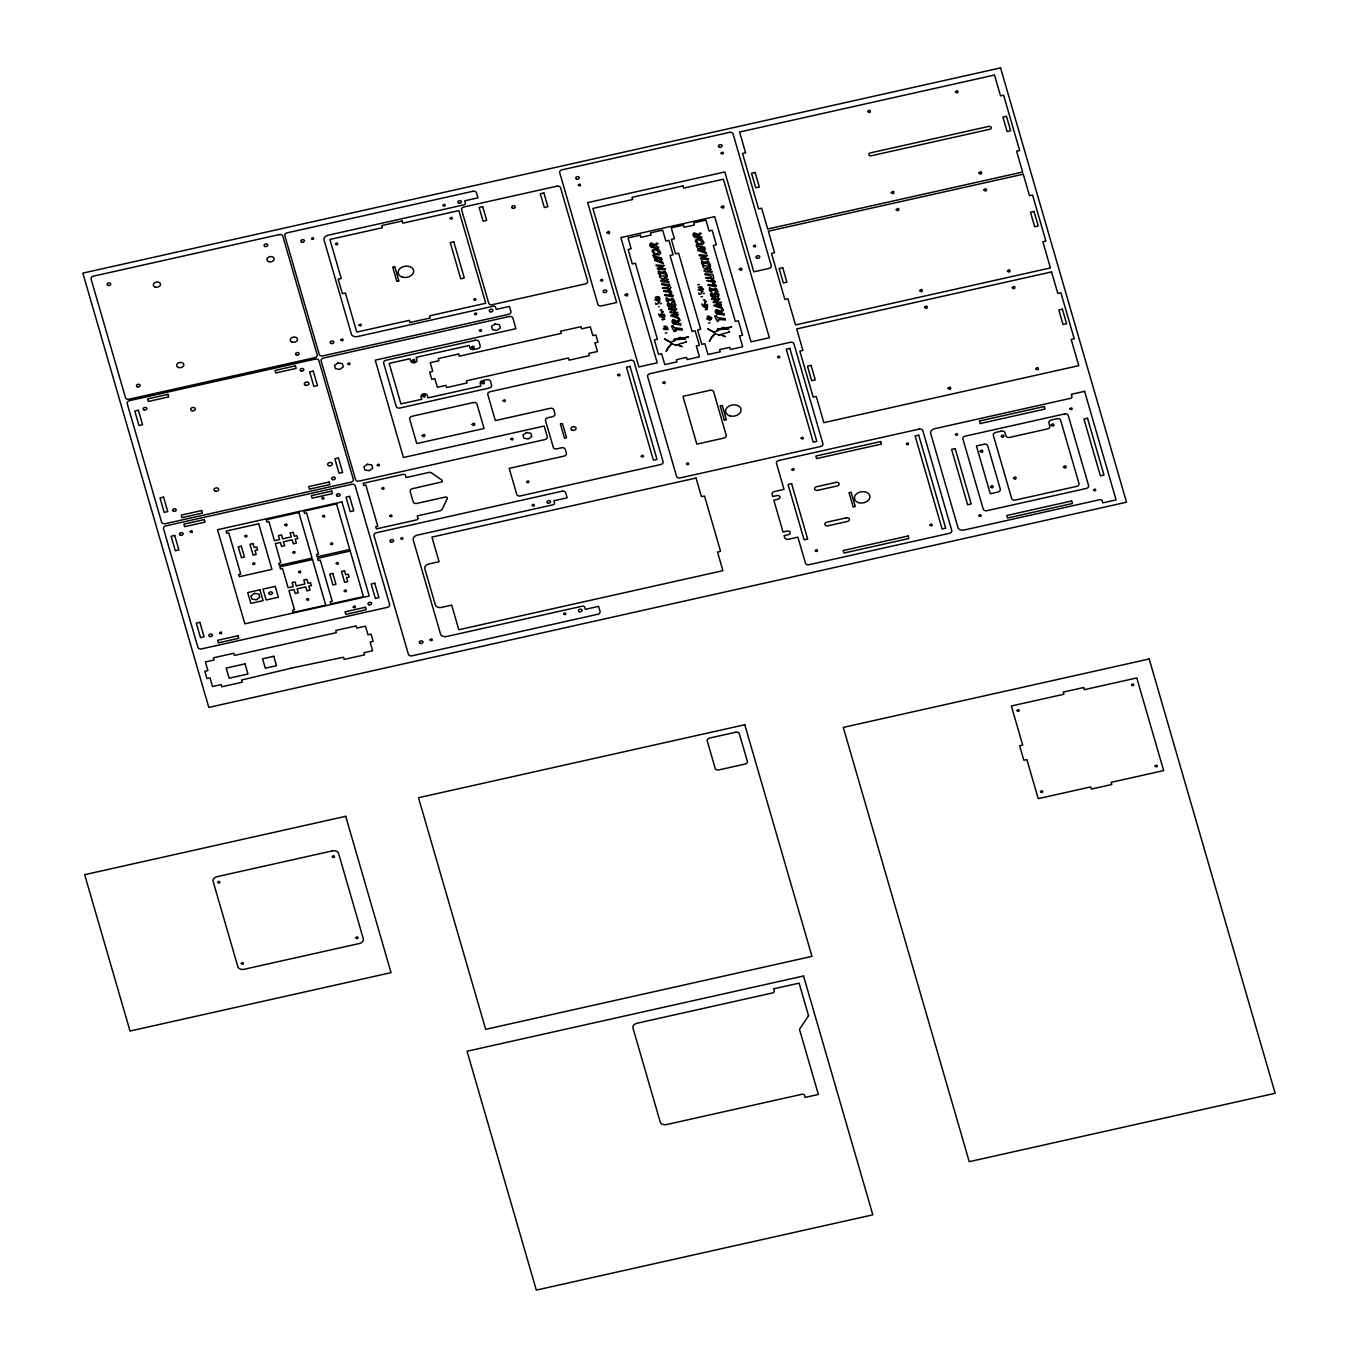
<?xml version="1.0" encoding="UTF-8"?>
<svg xmlns="http://www.w3.org/2000/svg" width="1358" height="1358" viewBox="0 0 1358 1358"><rect width="100%" height="100%" fill="white"/><g stroke="black" fill="none" stroke-linecap="round" stroke-linejoin="round"><path stroke-width="1.5" d="M710.59 266.355L710.217 267.39M670.801 287.557L670.529 288.117A2.02 1.443 -8.8 0 1 669.341 288.779L671.769 292.564L663.57 291.342M703.291 263.214L703.308 263.35A20.659 14.802 -8.8 0 0 703.817 264.555L701.763 263.978L701.543 260.821M680.935 339.211L681.003 338.159A7.775 5.568 -8.8 0 0 681.75 338.159L683.532 338.074A7.367 5.279 -8.8 0 1 685.06 338.125L685.484 337.786A21.864 15.668 -8.8 0 0 686.452 337.599L688.506 336.903L684.398 337.667A1.85 1.324 -8.8 0 0 683.685 337.684A42.183 30.232 -8.8 0 0 681.41 337.752A6.06 4.346 -8.8 0 0 680.154 337.989M724.154 329.162L724.238 328.093A7.775 5.568 -8.8 0 0 724.985 328.11L726.768 328.025A7.367 5.279 -8.8 0 1 728.295 328.076L728.703 327.736A21.864 15.668 -8.8 0 0 729.67 327.55L731.741 326.854L727.684 327.618A1.85 1.324 -8.8 0 0 726.92 327.634A42.183 30.232 -8.8 0 0 724.629 327.702A6.06 4.346 -8.8 0 0 723.39 327.94M720.555 334.374L718.45 334.815A2.02 1.443 -8.8 0 1 718.891 335.562L718.654 335.358A2.037 1.46 -8.8 0 0 718.314 335.036M654.743 260.176L656.338 258.75A6.094 4.363 -8.8 0 1 656.05 258.258L655.897 257.901M697.978 250.127L701.577 248.904A40.197 28.807 -8.8 0 1 703.274 248.752L705.379 249.448M713.985 305.363L717.601 304.158A40.197 28.807 -8.8 0 1 719.299 303.988L721.37 304.735M667.949 279.748L667.185 280.325A10.423 7.469 -8.8 0 1 666.235 280.393L665.726 280.444A16.686 11.967 -8.8 0 0 664.656 280.58M675.911 330.996L674.485 331.505M653.045 255.134L653.622 254.812A3.904 2.801 -8.8 0 1 654.149 254.693L655.218 256.255A6.909 4.957 -8.8 0 0 655.659 256.475L655.761 256.492M696.264 245.085L696.841 244.763A3.904 2.801 -8.8 0 1 697.384 244.644L698.453 246.205A6.909 4.957 -8.8 0 0 698.895 246.426L704.513 247.02L704.785 248.005M671.565 326.192L672.295 325.784A5.381 3.853 -8.8 0 1 672.821 325.665L674.281 327.601A8.08 5.788 -8.8 0 0 674.858 327.855L681.869 328.602L682.225 329.841M714.8 316.142L715.513 315.718A5.381 3.853 -8.8 0 1 716.056 315.599L717.516 317.551A8.08 5.788 -8.8 0 0 718.093 317.806L725.087 318.553L725.444 319.792M669.545 292.955L669.443 293.379A2.343 1.681 -8.8 0 0 669.715 294.024L670.682 294.33A7.673 5.5 -8.8 0 0 670.92 294.822L670.954 294.89M677.303 344.542L675.215 344.864A2.02 1.443 -8.8 0 1 675.656 345.611L675.435 345.543A2.037 1.46 -8.8 0 0 675.096 345.102M694.328 234.272L694.447 234.068A3.378 2.41 -8.8 0 1 695.449 234.425L696.467 234.934A5.33 3.819 -8.8 0 1 697.622 236.309M716.566 310.914L716.684 310.71A3.378 2.41 -8.8 0 1 717.669 311.05L718.688 311.576A5.33 3.819 -8.8 0 1 719.842 312.934M711.864 294.194C714.155 292.734 709.844 292.004 710.54 294.567M674.943 339.076L674.145 340.637M718.178 329.026L717.38 330.588M679.968 337.531L676.657 338.991A5.958 4.278 -8.8 0 0 675.639 339.585M723.203 327.482L719.876 328.925A5.958 4.278 -8.8 0 0 718.874 329.519M709.827 340.519L709.385 341.469L710.828 338.872A29.027 20.811 -8.8 0 1 712.05 337.09A25.089 17.994 -8.8 0 1 713.273 335.579A10.185 7.299 -8.8 0 1 715.191 333.915M661.618 283.907L662.28 284.756A40.061 28.722 -8.8 0 0 663.4 284.976L667.712 285.91A8.284 5.941 -8.8 0 1 668.221 286.504L668.357 287.641L665.675 287.658A46.766 33.526 -8.8 0 1 664.13 287.489L662.348 287.913L669.087 288.813M678.049 344.677L680.29 343.591A46.223 33.135 -8.8 0 0 683.04 343.014A4.295 3.089 -8.8 0 0 684.958 342.25L685.926 342.063M721.285 334.611L723.525 333.542A46.223 33.135 -8.8 0 0 726.258 332.965A4.295 3.089 -8.8 0 0 728.194 332.201L729.144 332.014M702.799 265.744C702.646 269.987 712.611 269.003 704.123 270.242A3.836 2.75 -8.8 0 0 704.208 271.125L705.549 271.736A62.875 45.069 -8.8 0 0 706.992 272.007L712.305 271.973L707.654 270.565M673.704 340.586L674.179 339.687M716.939 330.537L717.414 329.638M712.763 282.905L712.661 283.33A2.343 1.681 -8.8 0 0 712.933 283.975L713.918 284.28A7.673 5.5 -8.8 0 0 714.155 284.773L714.189 284.841M659.581 275.793C658.087 278.713 668.442 279.392 662.28 280.104M662.127 259.531L660.039 258.801A40.197 28.807 -8.8 0 0 658.358 258.971L655.286 259.395M678.151 314.784L676.063 314.054A40.197 28.807 -8.8 0 0 674.383 314.207L670.767 315.412M661.77 283.703L664.809 284.111A43.643 31.285 -8.8 0 0 666.914 284.263L669.324 284.229M705.006 273.654L708.044 274.044A43.643 31.285 -8.8 0 0 710.149 274.197L712.56 274.18A3.395 2.427 -8.8 0 1 712.865 274.774L713.85 277.966A2.02 1.443 -8.8 0 1 712.577 278.729L715.174 281.598M715.394 293.684L715.055 294.211A9.37 6.722 -8.8 0 0 715.479 296.129L715.564 296.316M706.771 280.597L713.918 282.566L715.259 281.887M675.079 307.417L675.741 304.769A4.38 3.14 -8.8 0 0 675.045 303.666L674.841 303.462A5.771 4.142 -8.8 0 0 673.789 302.817L672.38 302.545A5.534 3.972 -8.8 0 0 671.82 302.63L670.377 304.599M718.314 297.368L718.976 294.72A4.38 3.14 -8.8 0 0 718.28 293.617L718.059 293.413A5.771 4.142 -8.8 0 0 717.024 292.768L715.615 292.496A5.534 3.972 -8.8 0 0 715.055 292.581L713.612 294.55M657.204 268.375L658.698 267.56A30.894 22.152 -8.8 0 1 661.736 266.355L656.152 265.744A2.258 1.613 -8.8 0 1 656.101 264.997L663.739 265.489M700.439 258.326L701.916 257.511A30.894 22.152 -8.8 0 1 704.972 256.306L705.006 256.289M669.85 311.984L671.327 311.169A30.894 22.152 -8.8 0 1 674.383 309.964L668.849 309.369M713.086 301.934L714.563 301.12A30.894 22.152 -8.8 0 1 717.618 299.914L712.033 299.286M392.937 267.068L394.686 266.728M398.709 281.038L397.011 281.361M560.548 423.815L562.297 423.492M566.337 437.785L564.673 438.125M720.368 405.804L722.116 405.482M726.157 419.775L724.493 420.114M849.242 492.598L850.991 492.275M855.014 506.585L853.282 506.89M651.229 244.117L651.195 244.134A3.582 2.563 -8.8 0 0 651.959 246.205M661.686 257.986L655.948 256.56M663.858 290.374L669.732 291.189M665.047 294.482L670.92 295.297M707.094 280.325L712.967 281.14M708.282 284.433L714.155 285.248M673.924 306.602L674.281 304.684M717.143 296.553L717.516 294.635M698.114 289.831L698.555 289.594A2.003 1.443 -8.8 0 1 699.234 289.339A13.088 9.387 -8.8 0 1 700.796 288.66L702.426 288.117M659.699 316.77L660.209 316.499A2.003 1.443 -8.8 0 1 660.871 316.244A13.088 9.387 -8.8 0 1 662.449 315.565L664.079 315.039M702.935 306.721L703.427 306.45A2.003 1.443 -8.8 0 1 704.106 306.195A13.088 9.387 -8.8 0 1 705.685 305.516L707.314 304.973M706.449 318.892L706.958 318.621A2.003 1.443 -8.8 0 1 707.637 318.366A13.088 9.387 -8.8 0 1 709.199 317.687L710.828 317.144M654.777 299.931L655.32 299.643A2.003 1.443 -8.8 0 1 655.999 299.388A13.088 9.387 -8.8 0 1 657.561 298.709L659.19 298.183M663.196 328.959L663.722 328.67A2.003 1.443 -8.8 0 1 664.401 328.415A13.088 9.387 -8.8 0 1 665.98 327.736L667.61 327.193M658.019 302.223A3.531 2.529 -8.8 0 0 658.664 301.968L659.801 301.561M701.831 292.038L701.305 292.276A3.531 2.529 -8.8 0 0 701.899 291.919L703.037 291.512M661.923 312.968L661.244 313.274A3.531 2.529 -8.8 0 0 661.838 312.917L662.11 312.781M658.936 299.592L660.327 298.947M705.379 302.817L705.175 302.8A3.531 2.529 -8.8 0 1 704.412 303.123L705.158 302.919M702.171 289.543L703.563 288.898M711.185 318.281L711.965 317.925M705.209 306.331L705.243 306.314A3.972 2.852 -8.8 0 1 704.649 306.585L704.021 306.823M708.74 318.502L708.774 318.485A3.972 2.852 -8.8 0 1 708.18 318.757L707.518 319.011M724.069 314.937L724.086 313.647A17.45 12.511 -8.8 0 0 723.05 313.443L722.762 313.392A28.552 20.472 -8.8 0 1 722.1 313.274L721.726 313.206A5.313 3.819 -8.8 0 0 721.2 312.476L723.237 309.964M677.608 313.325L677.54 312.272A31.234 22.39 -8.8 0 1 676.64 312.238L673.721 312.068M661.669 267.39L660.311 268.239L663.994 268.629A31.234 22.39 -8.8 0 0 664.894 268.663L665.267 268.663M659.36 301.748L658.443 302.172L659.581 301.646M674.298 310.999L673.568 312.051M665.216 315.803L663.722 316.499M662.483 267.034L663.994 265.54M675.13 310.626L676.691 309.183M661.601 313.121L662.959 312.51M657.696 243.523L655.744 245.883A5.313 3.819 -8.8 0 1 656.203 246.579L656.644 246.698A28.552 20.472 -8.8 0 0 657.306 246.817L657.595 246.867A17.45 12.511 -8.8 0 1 658.528 247.037L658.477 248.395L652.96 247.428M700.932 233.474L698.98 235.834A5.313 3.819 -8.8 0 1 699.421 236.53L699.862 236.648A28.552 20.472 -8.8 0 0 700.541 236.767L700.83 236.801A17.45 12.511 -8.8 0 1 701.763 236.988L701.763 238.312M679.917 320.165L677.981 322.525A5.313 3.819 -8.8 0 1 678.423 323.221L678.864 323.323A28.552 20.472 -8.8 0 0 679.526 323.442L679.815 323.493A17.45 12.511 -8.8 0 1 680.765 323.662L680.765 325.003M656.169 299.456L657.442 298.913A10.406 7.452 -8.8 0 1 658.715 298.454M699.404 289.39L700.677 288.864A10.406 7.452 -8.8 0 1 701.95 288.405M704.293 306.246L705.549 305.72A10.406 7.452 -8.8 0 1 706.839 305.261M707.807 318.417L709.08 317.891A10.406 7.452 -8.8 0 1 710.353 317.433M661.057 316.312L662.314 315.769A10.406 7.452 -8.8 0 1 663.604 315.311M664.588 328.466L665.844 327.94A10.406 7.452 -8.8 0 1 667.134 327.482M664.418 280.631L669.087 281.972L663.756 282.057A62.875 45.069 -8.8 0 1 662.314 281.785L660.99 281.174A3.836 2.75 -8.8 0 1 660.837 280.393L662.042 280.071M666.15 297.86L666.354 301.018L668.391 301.595A20.659 14.802 -8.8 0 1 667.898 300.373L667.864 300.118A36.276 26.006 -8.8 0 1 670.75 300.407L674.043 301.697A5.568 3.989 -8.8 0 0 674.858 301.697L673.042 298.522A2.529 1.816 -8.8 0 0 671.989 298.539A15.498 11.102 -8.8 0 1 672.363 299.252L672.414 299.405M669.341 285.367L669.63 284.841A3.395 2.427 -8.8 0 0 669.358 284.212M664.317 329.043L664.962 328.806A3.938 2.818 -8.8 0 0 665.539 328.534M655.965 299.999L656.542 299.779A3.938 2.818 -8.8 0 0 657.136 299.507M699.149 289.967L699.777 289.729A3.938 2.818 -8.8 0 0 700.372 289.458M660.837 316.855L661.431 316.635A3.938 2.818 -8.8 0 0 662.025 316.363M664.877 269.767L665.386 268.714M708.112 259.701L708.655 258.75M700.966 286.725L701.067 286.691A4.227 3.022 -8.8 0 1 700.439 286.894M657.849 296.74L657.798 296.757A4.227 3.022 -8.8 0 1 657.204 296.944M659.122 297.368L659.716 297.181M658.324 270.887L658.528 274.044L660.565 274.622A20.659 14.802 -8.8 0 1 660.073 273.399L660.039 273.145A36.276 26.006 -8.8 0 1 662.925 273.416L666.218 274.723A5.568 3.989 -8.8 0 0 667.033 274.706L665.216 271.532A2.529 1.816 -8.8 0 0 664.164 271.549A15.498 11.102 -8.8 0 1 664.537 272.279L659.784 271.906M709.368 287.811L709.589 290.968L711.626 291.546A20.659 14.802 -8.8 0 1 711.134 290.323L711.1 290.069A36.276 26.006 -8.8 0 1 713.969 290.357L717.262 291.647A5.568 3.989 -8.8 0 0 718.093 291.647L716.277 288.456A2.529 1.816 -8.8 0 0 715.225 288.49A15.498 11.102 -8.8 0 1 715.598 289.203L710.845 288.83M658.511 297.164L656.848 297.623M701.696 287.132L700.524 287.438M665.963 326.005L664.062 326.463M709.131 315.973L707.297 316.397M706.466 304.667L706.992 304.498A4.668 3.344 -8.8 0 1 707.62 304.311M703.274 293.718L703.817 293.549A4.668 3.344 -8.8 0 1 704.462 293.362M660.005 303.785L660.599 303.598A4.668 3.344 -8.8 0 1 661.227 303.411M663.162 314.733L663.756 314.547A4.668 3.344 -8.8 0 1 664.401 314.36M659.207 306.636L658.579 306.789M700.898 296.961L702.426 296.57M665.301 333.185L666.795 332.812M699.964 287.59L699.472 287.709A2.971 2.139 -8.8 0 0 698.81 287.913M710.013 322.763L708.587 323.119M656.525 304.158L658.375 303.7M699.743 294.109L701.611 293.651M659.682 315.107L661.482 314.666M703.037 305.024L704.768 304.599M656.661 297.674L656.372 297.742A2.971 2.139 -8.8 0 0 655.574 297.962M660.684 314.852L661.533 314.649M662.127 319.69L663.977 319.232M705.362 309.641L707.195 309.183M698.606 249.329L699.625 248.769A6.094 4.363 -8.8 0 1 699.285 248.208L704.717 248.022M717.72 321.439L718.789 320.471A9.014 6.467 -8.8 0 1 718.569 320.047L718.297 319.419M699.353 284.467L697.656 284.891M664.894 319.147L662.959 319.419M704.581 301.153L705.006 301.069A4.617 3.31 -8.8 0 0 705.6 300.933M661.21 311.237L661.77 311.118A4.617 3.31 -8.8 0 0 662.365 310.999M704.853 299.626L704.14 299.762A3.972 2.835 -8.8 0 0 703.308 299.948M661.618 309.675L660.854 309.811A3.972 2.835 -8.8 0 0 660.073 309.997M705.413 309.522L707.399 309.251M662.195 319.571L663.179 319.385M700.898 250.076L702.188 249.906M673.687 315.379L674.977 315.209M710.064 267.475L706.703 267.679L709.249 268.697A16.058 11.509 -8.8 0 1 710.472 268.884L711.134 269.393M701.967 260.719L702.969 261.636M658.749 270.785L659.733 271.702M709.793 287.709L710.794 288.626M666.574 297.758L667.559 298.675M707.433 316.991L708.044 316.906A5.177 3.718 -8.8 0 0 708.706 316.753M664.164 327.057L664.809 326.955A5.177 3.718 -8.8 0 0 665.471 326.803M661.329 258.105L656.067 257.664M725.155 319.843L722.473 319.758A78.475 56.255 -8.8 0 1 720.368 319.554L718.535 319.249M682.123 329.875L679.238 329.807A78.475 56.255 -8.8 0 1 677.133 329.604L675.367 329.349M702.052 290.85L701.543 290.901M658.817 300.899L658.426 300.933M706.924 307.706L705.736 307.825M663.739 317.738L663.298 317.806M710.455 319.86L709.232 319.996M694.244 233.084L696.111 233.576A12.341 8.844 -8.8 0 1 698.267 235.087L699.472 233.101L701.017 233.338M651.025 243.133L652.875 243.625A12.341 8.844 -8.8 0 1 655.048 245.136L656.237 243.15L657.781 243.388M716.481 309.709L718.331 310.201A12.341 8.844 -8.8 0 1 720.504 311.729L721.692 309.743L723.22 309.913M673.245 319.758L675.113 320.25A12.341 8.844 -8.8 0 1 677.269 321.778L678.457 319.792L680.019 320.013M702.697 289.78L702.731 289.78A3.938 2.818 -8.8 0 1 702.154 289.814M659.462 299.829L659.496 299.829A3.938 2.818 -8.8 0 1 658.919 299.863M707.569 306.636L707.603 306.636A3.938 2.818 -8.8 0 1 707.026 306.67M664.351 316.686L664.385 316.686A3.938 2.818 -8.8 0 1 663.79 316.737M711.1 318.807L711.134 318.791A3.938 2.818 -8.8 0 1 710.557 318.841M667.881 328.857L667.915 328.84A3.938 2.818 -8.8 0 1 667.321 328.891M718.195 297.402L717.703 297.232A3.497 2.512 -8.8 0 1 717.296 296.978L717.092 296.74M674.96 307.451L674.57 307.332A3.497 2.512 -8.8 0 1 674.06 307.027L673.857 306.789M708.536 319.605L709.436 319.503A6.603 4.736 -8.8 0 1 710.455 319.402M665.301 329.671L666.201 329.553A6.603 4.736 -8.8 0 1 667.219 329.451M700.066 290.595L701.017 290.476A6.603 4.736 -8.8 0 1 702.035 290.374M704.938 307.451L705.905 307.332A6.603 4.736 -8.8 0 1 706.924 307.231A4.006 2.869 -8.8 0 1 707.586 307.146M661.702 317.5L662.67 317.382A6.603 4.736 -8.8 0 1 663.689 317.297A4.006 2.869 -8.8 0 1 664.351 317.195M656.763 300.661L657.798 300.525A6.603 4.736 -8.8 0 1 658.817 300.424A4.006 2.869 -8.8 0 1 659.462 300.339M708.435 258.614L708.129 258.614A31.234 22.39 -8.8 0 1 707.229 258.58L704.31 258.41M721.149 302.206L720.775 302.223A31.234 22.39 -8.8 0 1 719.876 302.189L716.175 301.782L719.842 299.066M715.445 293.684L717.482 294.499M710.438 266.134L702.867 265.778M667.202 276.2L659.716 275.878M706.975 255.44L699.421 254.744A2.258 1.613 -8.8 0 0 699.319 255.559M704.904 274.571L705.515 274.706A40.061 28.722 -8.8 0 0 706.635 274.91L710.947 275.861A8.284 5.941 -8.8 0 1 711.456 276.455L711.592 277.592L708.893 277.592A46.766 33.526 -8.8 0 1 707.348 277.422L705.566 277.864L712.322 278.763M719.502 299.049L711.965 298.539A2.258 1.613 -8.8 0 0 711.965 299.15M676.386 309.098L668.798 308.453A2.258 1.613 -8.8 0 0 668.747 309.2M696.06 237.378L701.56 238.312M718.28 314.004L723.78 314.954M675.045 324.07L680.562 325.003M717.635 330.707L718.84 329.892M672.397 299.524L667.61 298.879M668.815 288.813L668.238 289.271A2.343 1.681 -8.8 0 0 668.509 289.933L669.494 290.239A7.673 5.5 -8.8 0 0 669.732 290.731L669.766 290.782M707.959 259.751L700.779 258.92M664.724 269.801L657.645 269.054M677.37 313.392L670.292 312.663M712.05 278.763L711.473 279.222A2.343 1.681 -8.8 0 0 711.745 279.867L712.729 280.172A7.673 5.5 -8.8 0 0 712.967 280.665L713.001 280.733M674.4 340.756L675.605 339.941M713.629 282.905L716.362 285.706M670.394 292.955L673.127 295.755M704.055 258.376L707.263 255.508M718.891 313.002L717.907 312.849M675.758 323.068L674.841 322.932M721.438 334.73L725.223 336.648M678.202 344.779L682.005 346.697M704.955 256.272L699.438 255.728M703.02 261.856L707.79 262.298A15.498 11.102 -8.8 0 0 707.399 261.5A2.529 1.816 -8.8 0 1 708.452 261.466L710.268 264.657A5.568 3.989 -8.8 0 1 709.436 264.674L706.16 263.367A36.276 26.006 -8.8 0 0 703.308 263.028M695.856 236.241L696.773 236.377A4.736 3.395 -8.8 0 0 697.554 236.462M652.536 246.29L653.538 246.443A4.736 3.395 -8.8 0 0 654.335 246.511M717.296 334.357L715.445 333.915M674.077 344.406L672.227 343.964M720.809 334.9L724.951 336.495M677.591 344.966L681.716 346.545M718.331 306.501L719.384 306.806L718.84 305.414M707.841 285.35L715.564 286.725L716.43 285.859M664.605 295.399L672.329 296.774L673.212 295.976M662.483 262.4L663.349 263.622L654.879 260.532M721.743 307.587L722.694 308.741L714.206 305.856M728.635 329.077L728.278 329.383A9.133 6.535 -8.8 0 0 724.391 329.298M685.417 339.127L685.043 339.449A9.133 6.535 -8.8 0 0 681.156 339.347M718.076 328.636L717.924 329.009A3.174 2.275 -8.8 0 1 717.669 329.502M674.756 338.617L674.705 338.974A3.174 2.275 -8.8 0 1 674.434 339.551M653.232 244.983L652.315 244.474A3.378 2.41 -8.8 0 0 651.314 244.067M717.041 330.962A3.123 2.241 -8.8 0 0 715.089 332.133A9.285 6.654 -8.8 0 1 711.999 331.182A40.282 28.874 -8.8 0 1 709.674 329.909L707.722 328.806L711.779 331.182A14.598 10.457 -8.8 0 0 713.154 331.793L714.97 333.813M671.955 343.964A10.185 7.299 -8.8 0 0 670.037 345.645A25.089 17.994 -8.8 0 0 668.832 347.139A29.027 20.811 -8.8 0 0 667.61 348.921L666.15 351.535L666.591 350.568A24.8 17.773 -8.8 0 1 671.633 343.812L671.735 343.863M712.984 296.231L714.053 296.35L713.663 294.72M669.749 306.28L670.835 306.416L670.428 304.786M675.826 330.843L675.622 330.622A9.014 6.467 -8.8 0 1 675.333 330.096L675.062 329.468M714.8 333.695L714.885 333.762A24.8 17.773 -8.8 0 0 709.945 340.535M712.526 295.84L712.339 295.688A2.292 1.647 -8.8 0 1 711.931 294.211M669.104 305.737L669.104 305.737A2.292 1.647 -8.8 0 1 668.713 304.26C670.784 302.766 666.523 302.172 667.304 304.616A8.929 6.4 -8.8 0 0 667.915 306.059A6.586 4.719 -8.8 0 0 668.136 306.382L669.273 307.264A3.293 2.36 -8.8 0 0 670.309 307.672A3.005 2.156 -8.8 0 0 671.854 307.638L672.312 307.264A1.986 1.426 -8.8 0 0 672.414 306.501M713.425 302.528L720.589 303.343L721.302 302.342M670.682 287.302L669.239 285.553M671.514 343.693L669.918 341.843A14.598 10.457 -8.8 0 1 668.56 341.231L664.486 338.855L666.439 339.958A40.282 28.874 -8.8 0 0 668.764 341.231A9.285 6.654 -8.8 0 0 671.854 342.182A3.123 2.241 -8.8 0 1 673.806 341.011M672.329 306.365L672.261 306.263A9.37 6.722 -8.8 0 1 671.82 304.413L674.247 304.548M698.097 250.483L706.584 253.573L705.719 252.35A5.5 3.938 -8.8 0 1 704.327 249.634M670.903 315.786L679.373 318.875L678.508 317.636A5.5 3.938 -8.8 0 1 677.116 314.937A1.901 1.375 -8.8 0 0 677.897 314.886M717.397 321.507L714.868 316.431M674.162 331.556L671.633 326.48M698.351 249.38L697.418 247.682A51.349 36.819 -8.8 0 1 696.705 246.256L696.331 245.323M655.116 259.429L654.183 257.731A51.349 36.819 -8.8 0 1 653.47 256.322L653.147 255.559M667.898 279.442L667.44 278.984A16.058 11.509 -8.8 0 0 666.014 278.746C661.04 276.896 666.829 278.848 667.338 276.319M723.593 327.244L723.61 327.278A2.512 1.799 -8.8 0 1 722.694 328.11L719.536 329.57L722.965 329.332A5.143 3.684 -8.8 0 1 723.237 328.076M680.358 337.293L680.375 337.327A2.512 1.799 -8.8 0 1 679.458 338.159L676.301 339.619L679.73 339.381A5.143 3.684 -8.8 0 1 680.002 338.125M702.833 250.178L703.359 251.553L702.409 251.281A10.27 7.367 -8.8 0 1 701.814 251.094M659.598 260.227L660.124 261.619L659.071 261.313A10.27 7.367 -8.8 0 1 658.579 261.143M675.622 315.463L676.148 316.855L675.198 316.584A10.27 7.367 -8.8 0 1 674.603 316.397A2.682 1.918 -8.8 0 1 673.398 315.684M698.725 292.904L698.929 293.6A6.043 4.329 -8.8 0 0 699.2 294.33M701.882 303.836L702.086 304.548A6.043 4.329 -8.8 0 0 702.375 305.278M655.49 302.953L655.693 303.649A6.043 4.329 -8.8 0 0 655.982 304.379M658.664 313.902L658.868 314.598A6.043 4.329 -8.8 0 0 659.139 315.328M851.16 492.479L855.15 506.228M849.123 492.937L853.113 506.687M722.303 405.669L726.292 419.435M720.249 406.127L724.238 419.894M562.484 423.679L566.473 437.446M560.43 424.137L564.419 437.904M394.855 266.932L398.845 280.682M392.818 267.39L396.808 281.14M711.168 269.563L710.421 270.276A10.423 7.469 -8.8 0 1 709.453 270.344L708.961 270.395A16.686 11.967 -8.8 0 0 707.891 270.531M676.624 323A5.33 3.819 -8.8 0 0 675.418 321.642L674.603 321.15A3.378 2.41 -8.8 0 0 673.534 320.692M674.196 322.848A3.582 2.563 -8.8 0 1 673.449 320.963M676.556 323.153A4.736 3.395 -8.8 0 1 675.775 323.051M674.57 324.121A4.261 3.055 -8.8 0 1 673.857 324.256L672.346 322.712A3.242 2.326 -8.8 0 1 672.193 322.304A4.957 3.548 -8.8 0 1 672.108 321.014A3.174 2.275 -8.8 0 1 672.244 320.641L672.448 320.318A1.782 1.273 -8.8 0 1 673.076 319.826M661.872 259.633A1.901 1.375 -8.8 0 1 661.074 259.633A5.5 3.938 -8.8 0 0 662.551 262.349M658.613 261.092A2.682 1.918 -8.8 0 1 657.374 260.447M653.198 245.017A5.33 3.819 -8.8 0 1 654.386 246.358M652.349 247.496A4.261 3.055 -8.8 0 1 651.636 247.614L650.126 246.07A3.242 2.326 -8.8 0 1 649.956 245.662A4.957 3.548 -8.8 0 1 649.888 244.389A3.174 2.275 -8.8 0 1 650.024 243.999L650.227 243.676A1.782 1.273 -8.8 0 1 650.855 243.184M667.304 329.4A4.006 2.869 -8.8 0 1 667.881 329.366M662.161 311.967A5.126 3.667 -8.8 0 0 662.704 311.814A2.563 1.833 -8.8 0 1 663.281 311.678M655.184 297.317A5.109 3.65 -8.8 0 1 655.897 297.215A2.275 1.63 -8.8 0 0 656.559 297.096M686.011 341.452A2.139 1.545 -8.8 0 1 686.316 342.131M717.414 312.781A3.582 2.563 -8.8 0 1 716.684 310.914M719.791 313.104A4.736 3.395 -8.8 0 1 719.01 313.002M717.805 314.071A4.261 3.055 -8.8 0 1 717.092 314.19L715.581 312.663A3.242 2.326 -8.8 0 1 715.411 312.255A4.957 3.548 -8.8 0 1 715.343 310.965A3.174 2.275 -8.8 0 1 715.479 310.592L715.683 310.252A1.782 1.273 -8.8 0 1 716.311 309.777M721.132 304.837A1.901 1.375 -8.8 0 1 720.334 304.837A5.5 3.938 -8.8 0 0 721.794 307.536M717.856 306.28A2.682 1.918 -8.8 0 1 716.617 305.635M718.331 306.501A10.27 7.367 -8.8 0 1 717.822 306.348M715.632 296.451A1.986 1.426 -8.8 0 1 715.53 297.215L715.106 297.589A3.005 2.156 -8.8 0 1 713.544 297.623A3.293 2.36 -8.8 0 1 712.509 297.198L711.524 296.502A6.586 4.719 -8.8 0 1 711.151 296.01M711.151 295.993A8.929 6.4 -8.8 0 1 710.472 294.584M705.108 249.583A1.901 1.375 -8.8 0 1 704.31 249.583M701.831 251.026A2.682 1.918 -8.8 0 1 700.609 250.381M695.194 236.156A3.582 2.563 -8.8 0 1 694.464 234.272M695.585 237.429A4.261 3.055 -8.8 0 1 694.872 237.565L693.361 236.02A3.242 2.326 -8.8 0 1 693.191 235.613A4.957 3.548 -8.8 0 1 693.106 234.323A3.174 2.275 -8.8 0 1 693.259 233.949L693.463 233.627A1.782 1.273 -8.8 0 1 694.091 233.135M710.54 319.351A4.006 2.869 -8.8 0 1 711.1 319.317M705.396 301.917A5.126 3.667 -8.8 0 0 705.939 301.765A2.563 1.833 -8.8 0 1 706.516 301.612M698.419 287.251A5.109 3.65 -8.8 0 1 699.132 287.166A2.275 1.63 -8.8 0 0 699.794 287.047M702.137 290.323A4.006 2.869 -8.8 0 1 702.697 290.289M729.229 331.403A2.139 1.545 -8.8 0 1 729.552 332.082M659.037 252.367C653.147 257.969 650.754 244.44 659.037 252.367M702.273 242.301C696.722 248.141 693.7 234.272 702.273 242.352M418.026 518.654L416.77 519.859L376.37 528.89L375.742 526.717L377.779 526.259L365.811 485.01L363.774 485.468L363.146 483.295L403.666 474.231L405.244 474.689L406.127 477.541L428.721 472.482A3.14 2.258 -8.8 0 1 431.623 472.94L442.012 480.172L442.318 481.801L412.611 488.642A3.14 2.258 -8.8 0 0 410.184 491.511L413.205 501.917A3.14 2.258 -8.8 0 0 416.889 503.411L446.035 496.892L447.257 497.69A3.14 2.258 -8.8 0 1 447.138 498.929L442.148 509.233A3.14 2.258 -8.8 0 1 439.856 510.846L417.262 515.904L418.026 518.654M660.582 252.86C658.986 259.022 645.984 249.363 655.846 249.108A12.714 9.116 -8.8 0 1 658.24 249.6A4.176 3.005 -8.8 0 1 659.699 250.755L660.582 252.944M703.817 242.81C701.475 249.006 689.541 239.059 699.081 239.059A12.714 9.116 -8.8 0 1 701.458 239.551A4.176 3.005 -8.8 0 1 702.935 240.706L703.817 242.81M190.205 531.708C193.617 534.645 192.446 528.262 190.222 531.64M219.606 633.049C223.068 635.9 221.71 629.637 219.623 632.913M217.687 882.394C220.811 885.433 220.285 878.847 217.687 882.394M244.746 536.274C247.784 539.33 247.445 532.794 244.746 536.206M252.724 563.791C256.17 566.676 254.981 560.294 252.724 563.723M241.215 963.552C244.627 966.421 243.574 960.106 241.232 963.484M284.891 524.986C287.828 528.058 287.675 521.642 284.925 524.85M311.525 238.668C314.988 241.588 313.681 235.172 311.525 238.668M292.87 552.502C296.197 555.49 295.229 548.921 292.87 552.502M298.539 572.041C301.866 574.96 301.035 568.544 298.556 571.973M306.518 599.54C310.082 602.426 308.572 595.975 306.518 599.54M335.494 244.05C338.804 246.952 337.955 240.638 335.528 243.914M321.727 498.454C324.901 501.425 324.409 494.906 321.727 498.386M322.576 516.38C326.005 519.265 324.868 512.832 322.576 516.38M340.909 340.009C344.151 342.929 343.421 336.597 340.943 339.873M330.554 543.879C333.966 546.731 332.863 540.535 330.571 543.743M347.835 363.893C351.06 366.881 350.381 360.43 347.852 363.825M336.241 563.502C339.941 566.286 338.244 560.022 336.241 563.502M359.038 325.207C362.247 328.246 361.584 321.625 359.038 325.207M344.219 591.019C347.427 593.972 346.799 587.59 344.253 590.883M332.32 856.745C335.884 859.648 334.34 853.197 332.32 856.745M353.199 607.026C356.356 610.031 355.898 603.495 353.199 607.026M377.235 465.217C380.529 468.221 379.578 461.652 377.235 465.217M381.802 488.49C384.908 491.579 384.45 484.925 381.819 488.422M355.864 937.903C359.174 940.805 358.325 934.508 355.881 937.767M389.78 515.989C393.09 518.96 392.292 512.441 389.78 515.989M400.678 538.6C403.615 541.638 403.564 535.171 400.712 538.464M412.323 360.583C415.887 364.216 415.48 356.781 412.357 360.413M422.593 396.044C426.344 399.71 425.597 391.936 422.593 396.044M422.151 435.646C425.427 439.415 425.954 431.538 422.151 435.646M443.031 205.398C446.392 208.334 445.39 201.969 443.048 205.33M450.126 218.417C453.182 221.456 452.842 214.92 450.143 218.349M430.079 639.941C433.219 642.911 432.795 636.444 430.079 639.873M473.67 299.575C476.913 302.579 476.115 296.095 473.687 299.507M471.464 347.359C474.519 351.162 475.453 343.404 471.464 347.275M474.519 313.987C477.812 316.974 477.031 310.388 474.519 313.987M472.109 424.46C475.3 428.211 475.826 420.573 472.143 424.307M479.357 330.622C482.667 333.525 481.818 327.227 479.374 330.486M481.751 382.82C484.908 386.589 485.706 378.763 481.751 382.735M503.105 400.797C506.296 403.767 505.702 397.453 503.122 400.729M510.846 439.194C514.275 442.131 513.035 435.646 510.846 439.194M526.649 481.954C529.739 484.976 529.331 478.491 526.666 481.818M532.2 505.346C535.612 508.265 534.407 501.798 532.2 505.346M578.321 185.18C581.784 188.083 580.46 181.7 578.321 185.18M563.672 613.918C567.186 616.736 565.845 610.523 563.706 613.782M600.508 280.41C603.75 283.415 603.037 276.845 600.508 280.41M607.026 232.659C610.625 236.292 610.302 228.687 607.06 232.49M617.754 375.164C620.996 378.152 620.199 371.651 617.754 375.097M625.087 294.907C628.347 298.692 628.788 290.833 625.087 294.907M641.282 456.322C644.711 459.225 643.573 452.774 641.282 456.322M662.925 382.786C665.997 385.791 665.76 379.34 662.942 382.718M686.469 463.944C689.864 466.88 688.744 460.43 686.469 463.944M721.081 153.25C724.255 156.204 723.746 149.787 721.098 153.114M721.234 207.112C725.087 210.694 724.306 202.987 721.251 207.027M739.295 269.359C742.588 273.128 742.775 265.421 739.329 269.207M753.469 246.205C756.745 249.159 755.88 242.726 753.486 246.07M777.574 357.154C781.088 359.972 779.747 353.759 777.591 357.018M791.799 469.596C794.769 472.669 794.685 466.066 791.816 469.529M801.101 438.311C804.445 441.282 803.512 434.73 801.101 438.311M815.326 550.754C818.891 553.623 817.38 547.189 815.326 550.754M867.796 111.526C871.649 115.124 870.75 107.384 867.796 111.526M891.306 192.581C894.616 196.367 894.922 188.524 891.306 192.581M896.229 209.607C899.59 213.342 899.896 205.55 896.229 209.607M906.431 443.964C909.775 446.867 908.74 440.569 906.465 443.828M919.739 290.663C923.627 294.279 922.642 286.555 919.739 290.663M924.577 307.315C927.667 311.067 928.6 303.377 924.611 307.163M955.489 91.903C959.41 95.467 958.239 87.88 955.489 91.835M929.975 525.122C933.184 528.126 932.64 521.506 929.975 525.122M948.088 388.388C951.669 392.038 951.347 384.416 948.122 388.218M955.37 434.56C958.612 437.548 957.848 431.097 955.37 434.56M978.999 172.975C982.173 176.761 982.802 168.986 978.999 172.89M983.922 189.984C987.317 193.685 987.521 185.995 983.956 189.831M980.153 451.365C983.515 455.1 983.752 447.325 980.153 451.28M978.897 515.717C982.157 518.688 981.308 512.204 978.914 515.65M990.44 486.826C993.75 490.527 994.192 482.854 990.474 486.673M1007.432 271.057C1011.014 274.706 1010.692 267.085 1007.466 270.904M1001.27 436.241C1004.105 440.111 1005.548 432.2 1001.287 436.156M1012.253 287.709C1015.461 291.529 1016.005 283.652 1012.27 287.624M1013.441 478.22C1017.074 481.852 1016.853 474.078 1013.441 478.22M1035.764 368.782C1039.583 372.347 1038.921 364.759 1035.781 368.697M1016.955 710.59C1019.909 713.646 1019.926 707.195 1016.972 710.523M1051.245 425.054C1054.691 428.755 1054.81 420.997 1051.245 424.986M1040.5 791.748C1043.742 794.668 1043.012 788.353 1040.534 791.612M1063.416 467.05C1066.675 470.785 1067.218 463.061 1063.433 466.965M1070.002 408.928C1073.193 411.881 1072.497 405.55 1070.036 408.792M1093.546 490.085C1097.145 492.92 1095.583 486.571 1093.546 490.085M1131.604 684.958C1135.033 687.844 1133.879 681.478 1131.604 684.89M1155.132 766.116C1158.187 769.188 1157.763 762.636 1155.132 766.116M290.867 668.272L241.588 680.035L242.216 682.208L221.829 686.775L221.201 684.602L212.527 686.537L210.015 677.863L206.942 678.542L204.854 671.293L207.91 670.614L205.398 661.923L214.055 659.988L213.427 657.815L233.814 653.266L234.459 655.439L336.428 632.624L335.782 630.452L356.186 625.902L356.815 628.075L365.472 626.14L368.001 634.814L371.057 634.135L373.161 641.366L370.106 642.062L372.618 650.737L363.944 652.689L364.572 654.845L344.185 659.411L343.557 657.238L290.901 668.187M808.553 1015.716L799.472 1029.313L818.365 1094.463L805.107 1097.417L804.479 1095.261A2.088 1.494 -8.8 0 0 802.018 1094.259L666.405 1124.594A5.228 3.751 -8.8 0 1 660.243 1122.115L632.964 1028.006A5.228 3.751 -8.8 0 1 637.004 1023.253L772.617 992.919A2.088 1.494 -8.8 0 0 774.247 991.017L773.619 988.845L799.115 983.158L808.553 1015.716M338.006 362.925L334.543 365.421L335.477 368.646L339.873 369.376L343.336 366.881L342.403 363.655L338.006 362.925M495.008 323.968L491.545 326.463L492.479 329.671L496.875 330.401L500.338 327.923L499.404 324.698L495.008 323.968M367.39 464.266L363.927 466.762L364.878 469.97L369.274 470.7L372.72 468.221L371.786 464.996L367.39 464.266M254.455 593.378L250.992 595.873L251.926 599.099L256.322 599.829L259.785 597.333L258.852 594.108L254.455 593.378M526.497 432.54L523.034 435.035L523.967 438.261L528.364 438.99L531.827 436.495L530.893 433.27L526.497 432.54M1000.574 67.9L82.855 273.111L208.809 707.416L1126.529 502.205L1000.574 67.9M729.365 132.405L562.127 169.801A3.14 2.258 -8.8 0 0 559.7 172.653L597.91 304.379A3.14 2.258 -8.8 0 0 601.594 305.873L616.634 302.511L587.674 202.631L724.816 171.957L753.792 271.838L768.832 268.477A3.14 2.258 -8.8 0 0 771.259 265.625L733.048 133.882A3.14 2.258 -8.8 0 0 729.365 132.405M279.086 234.628L93.498 276.132A3.14 2.258 -8.8 0 0 91.071 278.984L125.496 397.69A3.14 2.258 -8.8 0 0 129.197 399.184L314.767 357.68A3.14 2.258 -8.8 0 0 317.195 354.828L282.77 236.122A3.14 2.258 -8.8 0 0 279.086 234.628M472.822 191.308L287.234 232.812A3.14 2.258 -8.8 0 0 284.807 235.664L319.232 354.37A3.14 2.258 -8.8 0 0 322.932 355.864L508.503 314.36A3.14 2.258 -8.8 0 0 510.947 311.508L509.471 306.433L496.213 309.403L495.585 307.231A2.088 1.494 -8.8 0 0 493.124 306.229L357.51 336.563A5.228 3.751 -8.8 0 1 351.366 334.085L324.07 239.993A5.228 3.751 -8.8 0 1 328.11 235.223L463.74 204.905A2.088 1.494 -8.8 0 0 465.353 203.004L464.725 200.831L477.982 197.861L476.505 192.802A3.14 2.258 -8.8 0 0 472.822 191.308M994.497 75.029L739.584 132.032L745.61 152.843L742.554 153.522L758.613 208.911L761.668 208.215L767.711 229.027L1022.625 172.025L1016.599 151.213L1019.654 150.534L1003.596 95.162L1000.54 95.841L994.497 75.029M556.848 186.199L464.063 206.942A3.14 2.258 -8.8 0 0 461.635 209.811L488.71 303.173A3.14 2.258 -8.8 0 0 492.394 304.667L585.196 283.924A3.14 2.258 -8.8 0 0 587.624 281.055L560.531 187.693A3.14 2.258 -8.8 0 0 556.848 186.199M402.172 220.981L381.768 225.547L382.396 227.72L329.892 239.449L341.231 278.543L338.159 279.222L342.369 293.701L345.424 293.022L356.764 332.099L409.267 320.369L409.895 322.542L430.299 317.976L429.671 315.803L485.74 303.258L458.885 210.609L402.8 223.153L402.172 220.981M482.701 206.637L479.136 207.435L483.109 221.184L486.69 220.386L482.701 206.637M543.879 192.955L540.314 193.753L544.303 207.502L547.868 206.705L543.879 192.955M682.989 185.927L632.013 197.334L632.641 199.507L592.869 208.402L638.854 366.915L657.204 362.807L620.878 237.582L714.698 216.618L751.008 341.826L769.375 337.735L723.39 179.205L683.634 188.1L682.989 185.927M755.116 172.5L751.534 173.298L755.744 187.777L759.309 186.98L755.116 172.5M1006.465 116.296L1002.9 117.094L1007.093 131.573L1010.658 130.758L1006.465 116.296M453.81 241.809L450.245 242.607L460.735 278.797L464.3 278L453.81 241.809M988.76 126.413L870.478 152.86A2.088 1.494 -8.8 0 0 868.865 154.761A2.088 1.494 -8.8 0 0 871.327 155.763L989.609 129.316A2.088 1.494 -8.8 0 0 991.221 127.397A2.088 1.494 -8.8 0 0 988.76 126.413M683.498 225.122L671.276 227.855L674.417 238.719L671.361 239.398L675.554 253.878L678.61 253.199L700.66 329.196L697.605 329.875L701.797 344.355L704.853 343.676L708.01 354.54L720.249 351.79L719.604 349.617L729.806 347.342L730.434 349.515L742.673 346.782L739.533 335.918L742.588 335.239L738.379 320.76L735.323 321.439L713.289 245.442L716.345 244.763L712.152 230.283L709.08 230.962L705.939 220.115L693.7 222.848L694.328 225.021L684.143 227.295L683.498 225.122M640.28 235.172L628.041 237.922L631.181 248.769L628.126 249.465L632.319 263.927L635.391 263.248L657.425 339.245L654.369 339.941L658.562 354.404L661.618 353.725L664.775 364.589L677.014 361.856L676.386 359.683L686.571 357.392L687.216 359.564L699.438 356.831L696.298 345.967L699.353 345.288L695.16 330.809L692.105 331.505L670.054 255.491L673.11 254.812L668.917 240.332L665.861 241.028L662.704 230.164L650.465 232.897L651.093 235.07L640.908 237.344L640.28 235.172M1023.253 174.197L768.339 231.199L774.569 252.707L771.497 253.386L784.856 299.422L787.912 298.743L795.516 324.935L1050.43 267.933L1042.842 241.741L1045.898 241.045L1032.555 195.009L1029.483 195.688L1023.253 174.197M315.192 359.123L129.604 400.627A3.14 2.258 -8.8 0 0 127.177 403.479L161.602 522.185A3.14 2.258 -8.8 0 0 165.303 523.679L350.873 482.175A3.14 2.258 -8.8 0 0 353.301 479.323L318.875 360.617A3.14 2.258 -8.8 0 0 315.192 359.123M509.131 316.533L323.56 358.037A3.14 2.258 -8.8 0 0 321.133 360.888L355.558 479.595A3.14 2.258 -8.8 0 0 359.242 481.071L544.83 439.585A3.14 2.258 -8.8 0 0 547.257 436.733L544.168 426.056L403.445 457.51L375.215 360.159L515.921 328.687L512.832 318.01A3.14 2.258 -8.8 0 0 509.131 316.533M167.968 394.363L147.581 398.929L148.311 401.459L168.698 396.892L167.968 394.363M295.433 365.862L275.029 370.428L275.776 372.958L296.163 368.391L295.433 365.862M138.363 410.235L134.798 411.033L138.991 425.512L142.556 424.714L138.363 410.235M313.24 371.124L309.675 371.922L313.868 386.402L317.433 385.604L313.24 371.124M782.717 267.679L779.136 268.477L783.345 282.956L786.91 282.158L782.717 267.679M1034.066 211.475L1030.501 212.272L1034.694 226.752L1038.259 225.954L1034.066 211.475M475.3 340.281L386.079 360.226A3.14 2.258 -8.8 0 0 383.652 363.078L396.247 406.517A3.14 2.258 -8.8 0 0 399.948 407.994L489.169 388.048A3.14 2.258 -8.8 0 0 491.596 385.197L490.442 381.208A3.14 2.258 -8.8 0 0 486.741 379.714L482.667 380.63A3.14 2.258 -8.8 0 0 480.24 383.482L480.97 386.012L427.957 397.877L427.21 395.348A3.14 2.258 -8.8 0 0 423.526 393.854A3.14 2.258 -8.8 0 0 421.099 396.706L421.829 399.252L400.933 403.92L389.169 363.384L410.082 358.716L410.812 361.245A3.14 2.258 -8.8 0 0 414.496 362.739A3.14 2.258 -8.8 0 0 416.923 359.87L416.193 357.341L469.223 345.492L469.953 348.021A3.14 2.258 -8.8 0 0 473.636 349.498L477.727 348.599A3.14 2.258 -8.8 0 0 480.155 345.73L479.001 341.758A3.14 2.258 -8.8 0 0 475.3 340.281M458.664 354.031L438.278 358.58L438.906 360.753L430.231 362.688L432.761 371.379L429.688 372.058L431.793 379.306L434.849 378.61L437.378 387.302L446.035 385.366L446.663 387.539L467.067 382.973L466.439 380.8L568.408 358.003L569.036 360.176L589.423 355.609L588.795 353.436L597.469 351.501L594.94 342.827L597.995 342.131L595.907 334.9L592.835 335.579L590.323 326.888L581.648 328.84L581.02 326.667L560.633 331.216L561.261 333.389L459.293 356.186L458.664 354.031M630.418 360.328L490.221 391.681A3.14 2.258 -8.8 0 0 487.794 394.533L495.347 420.59L550.109 408.334A3.14 2.258 -8.8 0 1 553.809 409.827L554.947 413.8A3.14 2.258 -8.8 0 1 552.519 416.668L547.936 417.687A3.14 2.258 -8.8 0 0 545.509 420.539L553.283 447.325A3.14 2.258 -8.8 0 0 556.967 448.819L561.55 447.784A3.14 2.258 -8.8 0 1 565.234 449.277L566.405 453.266A3.14 2.258 -8.8 0 1 563.96 456.118L509.199 468.357L516.753 494.414A3.14 2.258 -8.8 0 0 520.437 495.908L660.65 464.555A3.14 2.258 -8.8 0 0 663.077 461.703L634.101 361.805A3.14 2.258 -8.8 0 0 630.418 360.328M1051.584 271.923L796.671 328.925L802.901 350.415L799.845 351.094L813.187 397.147L816.26 396.451L823.865 422.661L1078.778 365.658L1071.173 339.449L1074.246 338.77L1060.887 292.734L1057.831 293.413L1051.584 271.923M630.01 366.388L626.445 367.186L653.419 460.192L656.983 459.394L630.01 366.388M473.28 402.562L412.102 416.244A3.14 2.258 -8.8 0 0 409.675 419.096L416.77 443.557L484.059 428.5L476.981 404.056A3.14 2.258 -8.8 0 0 473.28 402.562M790.237 342.318L650.041 373.671A3.14 2.258 -8.8 0 0 647.613 376.522L676.573 476.403A3.14 2.258 -8.8 0 0 680.256 477.897L820.47 446.544A3.14 2.258 -8.8 0 0 822.897 443.693L793.921 343.795A3.14 2.258 -8.8 0 0 790.237 342.318M789.83 348.378L786.265 349.176L813.238 442.182L816.803 441.384L789.83 348.378M163.554 497.096L159.989 497.894L164.182 512.373L167.747 511.576L163.554 497.096M338.431 457.986L334.866 458.783L339.059 473.263L342.623 472.465L338.431 457.986M811.049 365.404L807.484 366.202L811.677 380.681L815.258 379.884L811.049 365.404M1062.414 309.2L1058.833 309.997L1063.025 324.477L1066.607 323.662L1062.414 309.2M709.928 390.323L682.972 396.366L696.824 444.134L723.78 438.108A3.14 2.258 -8.8 0 0 726.224 435.256L713.629 391.817A3.14 2.258 -8.8 0 0 709.928 390.323M201.663 510.54L181.259 515.106L182.006 517.636L202.393 513.069L201.663 510.54M329.111 482.039L308.724 486.588L309.454 489.135L329.858 484.568L329.111 482.039M351.501 484.348L165.931 525.852A3.14 2.258 -8.8 0 0 163.503 528.703L197.928 647.41A3.14 2.258 -8.8 0 0 201.612 648.903L387.2 607.399A3.14 2.258 -8.8 0 0 389.627 604.548L355.202 485.841A3.14 2.258 -8.8 0 0 351.501 484.348M204.277 519.588L183.89 524.154L184.62 526.683L205.024 522.117L204.277 519.588M331.742 491.087L311.355 495.636L312.085 498.182L332.472 493.616L331.742 491.087M174.69 535.459L171.108 536.257L175.318 550.737L178.883 549.939L174.69 535.459M349.549 496.349L345.984 497.147L350.194 511.626L353.759 510.829L349.549 496.349M341.944 501.9L217.535 529.722L244.83 623.814L369.223 596.009L341.944 501.9M336.546 503.886L303.903 511.185L304.548 513.358L306.585 512.9L318.553 554.149L316.499 554.607L317.144 556.78L349.77 549.481L336.546 503.886M298.862 512.509L266.236 519.791L266.864 521.964L268.901 521.506L274.469 540.688L279.561 539.55L278.407 535.578L281.462 534.882L282.634 538.871L291.291 536.936L290.137 532.947L293.192 532.268L294.346 536.257L296.893 535.68L297.742 538.583L295.195 539.143L296.35 543.132L293.294 543.811L292.14 539.822L283.466 541.774L284.62 545.746L281.564 546.425L280.41 542.453L275.301 543.59L280.868 562.772L278.831 563.231L279.459 565.403L312.085 558.104L298.862 512.509M258.716 523.798L226.073 531.097L226.701 533.27L228.755 532.811L240.706 574.061L238.668 574.519L239.297 576.692L271.94 569.392L258.716 523.798M241.317 546.188L238.261 546.867L241.401 557.731L244.457 557.035L241.317 546.188M253.046 543.556L249.974 544.252L253.131 555.099L256.187 554.42L255.032 550.431L257.579 549.871L256.747 546.968L254.201 547.546L253.046 543.556M561.974 491.24L376.404 532.743A3.14 2.258 -8.8 0 0 373.976 535.595L408.402 654.301A3.14 2.258 -8.8 0 0 412.085 655.795L597.673 614.291A3.14 2.258 -8.8 0 0 600.1 611.439L598.623 606.364L585.366 609.335L584.738 607.162A2.088 1.494 -8.8 0 0 582.276 606.177L446.663 636.495A5.228 3.751 -8.8 0 1 440.518 634.016L413.222 539.924A5.228 3.751 -8.8 0 1 417.279 535.154L552.893 504.836A2.088 1.494 -8.8 0 0 554.505 502.935L553.877 500.762L567.135 497.792L565.675 492.733A3.14 2.258 -8.8 0 0 561.974 491.24M312.51 559.547L279.884 566.846L280.512 569.019L282.549 568.561L288.117 587.742L293.209 586.605L292.055 582.616L295.11 581.937L296.265 585.926L304.939 583.974L303.785 580.002L306.84 579.323L307.994 583.295L310.541 582.735L311.389 585.621L308.843 586.198L309.997 590.17L306.925 590.866L305.771 586.877L297.113 588.812L298.268 592.801L295.212 593.48L294.058 589.508L288.948 590.645L294.516 609.827L292.479 610.285L293.107 612.441L325.733 605.159L312.51 559.547M350.211 551.025L317.585 558.325L318.213 560.498L320.25 560.039L332.218 601.288L330.181 601.747L330.809 603.92L363.435 596.62L350.211 551.025M696.043 478.033L431.946 537.089L439.092 561.686L428.89 563.977A5.228 3.751 -8.8 0 0 424.833 568.73L435.341 604.921A5.228 3.751 -8.8 0 0 441.486 607.399L451.688 605.125L458.817 629.739L722.914 570.683L717.516 552.044L720.572 551.348L704.513 495.976L701.458 496.672L696.043 478.033M1084.601 391.325L1071.343 394.295L1071.971 396.468A2.088 1.494 -8.8 0 1 1070.359 398.369L934.728 428.704A5.228 3.751 -8.8 0 0 930.688 433.457L957.967 527.549A5.228 3.751 -8.8 0 0 964.112 530.027L1099.742 499.71A2.088 1.494 -8.8 0 1 1102.204 500.695L1102.832 502.867L1116.089 499.914L1084.601 391.325M919.111 429.111L778.898 460.464A3.14 2.258 -8.8 0 0 776.47 463.316L784.024 489.372L774.552 491.494A3.14 2.258 -8.8 0 0 772.125 494.346L772.753 496.519L776.844 495.602A2.614 1.884 -8.8 0 1 779.916 496.841A2.614 1.884 -8.8 0 1 777.879 499.218L773.805 500.134L783.04 531.996L787.131 531.08A2.614 1.884 -8.8 0 1 790.203 532.319A2.614 1.884 -8.8 0 1 788.183 534.696L784.092 535.612L784.72 537.785A3.14 2.258 -8.8 0 0 788.421 539.262L797.893 537.157L805.447 563.197A3.14 2.258 -8.8 0 0 809.13 564.69L949.344 533.338A3.14 2.258 -8.8 0 0 951.771 530.486L922.795 430.588A3.14 2.258 -8.8 0 0 919.111 429.111M880.697 441.554L815.835 456.05L816.582 458.58L881.427 444.083L880.697 441.554M1044.268 406.517L979.407 421.014L980.153 423.56L1044.998 409.047L1044.268 406.517M918.704 435.171L915.122 435.969L942.096 528.992L945.677 528.194L918.704 435.171M259.938 589.813L247.699 592.546L250.857 603.393L263.079 600.66L259.938 589.813M275.233 586.384L262.994 589.117L266.151 599.981L278.373 597.248L275.233 586.384M332.812 573.416L329.756 574.095L332.914 584.959L335.969 584.263L332.812 573.416M344.542 570.784L341.486 571.48L344.626 582.327L347.699 581.648L346.545 577.659L349.091 577.099L348.242 574.196L345.696 574.774L344.542 570.784M1064.553 413.935L965.334 436.122A3.14 2.258 -8.8 0 0 962.907 438.974L983.26 509.182A3.14 2.258 -8.8 0 0 986.943 510.676L1086.162 488.49A3.14 2.258 -8.8 0 0 1088.607 485.621L1068.237 415.412A3.14 2.258 -8.8 0 0 1064.553 413.935M1001.355 431.148L995.754 432.404A3.14 2.258 -8.8 0 0 993.326 435.256L1011.693 498.59A3.14 2.258 -8.8 0 0 1015.377 500.084L1076.571 486.402A3.14 2.258 -8.8 0 0 1078.999 483.533L1060.632 420.199A3.14 2.258 -8.8 0 0 1056.931 418.722L1051.33 419.978A3.14 2.258 -8.8 0 0 1048.902 422.83L1049.836 426.089A3.14 2.258 -8.8 0 1 1047.408 428.941L1009.69 437.378A3.14 2.258 -8.8 0 1 1005.989 435.884L1005.056 432.625A3.14 2.258 -8.8 0 0 1001.355 431.148M791.595 483.635L788.03 484.433L804.089 539.805L807.654 539.007L791.595 483.635M1087.503 418.23L1083.939 419.028L1100.421 475.843L1103.986 475.045L1087.503 418.23M955.166 448.598L951.602 449.396L967.66 504.769L971.225 503.971L955.166 448.598M984.007 444.27L976.419 445.967L990.271 493.752L997.858 492.054A3.14 2.258 -8.8 0 0 1000.286 489.186L987.69 445.764A3.14 2.258 -8.8 0 0 984.007 444.27M199.881 622.32L196.299 623.118L200.509 637.581L204.073 636.783L199.881 622.32M374.74 583.21L371.175 584.008L375.385 598.488L378.95 597.69L374.74 583.21M835.985 482.379L816.599 486.707A2.614 1.884 -8.8 0 0 814.579 489.101A2.614 1.884 -8.8 0 0 817.652 490.34L837.037 485.994A2.614 1.884 -8.8 0 0 839.057 483.618A2.614 1.884 -8.8 0 0 835.985 482.379M237.973 635.765L217.586 640.314L218.315 642.86L238.702 638.294L237.973 635.765M365.438 607.264L345.034 611.813L345.781 614.359L366.168 609.793L365.438 607.264M846.272 517.856L826.886 522.185A2.614 1.884 -8.8 0 0 824.866 524.561A2.614 1.884 -8.8 0 0 827.939 525.801L847.307 521.472A2.614 1.884 -8.8 0 0 849.344 519.096A2.614 1.884 -8.8 0 0 846.272 517.856M273.79 656.27L262.569 658.783L265.302 668.187L276.506 665.675L273.79 656.27M245.034 663.858L226.175 668.068L229.112 678.202L247.971 673.992L245.034 663.858M908.095 536.003L843.233 550.516L843.963 553.046L908.825 538.549L908.095 536.003M1071.666 500.983L1006.804 515.48L1007.534 518.009L1072.396 503.512L1071.666 500.983M744.795 724.748L418.502 797.723L485.672 1029.347L811.965 956.371L744.795 724.748M345.713 816.311L84.671 874.688L130.012 1031.028L391.053 972.651L345.713 816.311M735.663 732.251L709.657 738.056A3.14 2.258 -8.8 0 0 707.229 740.908L715.208 768.424A3.14 2.258 -8.8 0 0 718.891 769.901L744.897 764.096A3.14 2.258 -8.8 0 0 747.324 761.227L739.346 733.727A3.14 2.258 -8.8 0 0 735.663 732.251M1149.191 658.986L843.284 727.396L969.239 1161.684L1275.145 1093.292L1149.191 658.986M332.404 850.889L217.178 876.657A5.228 3.751 -8.8 0 0 213.121 881.41L237.888 966.828A5.228 3.751 -8.8 0 0 244.05 969.306L359.259 943.538A5.228 3.751 -8.8 0 0 363.316 938.785L338.549 853.367A5.228 3.751 -8.8 0 0 332.404 850.889M1083.633 687.521L1063.246 692.088L1063.874 694.261L1011.354 705.99L1022.693 745.084L1019.637 745.763L1023.83 760.242L1026.886 759.563L1038.225 798.64L1090.746 786.91L1091.374 789.083L1111.761 784.517L1111.133 782.344L1163.653 770.597L1136.782 677.948L1084.261 689.694L1083.633 687.521M803.546 975.995L467.05 1051.245L536.325 1290.1L872.821 1214.85L803.546 975.995M390.968 542.097A1.833 1.307 -8.8 0 0 393.599 540.654A1.833 1.307 -8.8 0 0 390.781 539.839A1.833 1.307 -8.8 0 0 390.968 542.097M420.352 643.437A1.833 1.307 -8.8 0 0 422.983 641.978A1.833 1.307 -8.8 0 0 420.165 641.163A1.833 1.307 -8.8 0 0 420.352 643.437M579.459 611.711A1.833 1.307 -8.8 0 0 582.09 610.251A1.833 1.307 -8.8 0 0 579.272 609.453A1.833 1.307 -8.8 0 0 579.459 611.711M547.97 503.139A1.833 1.307 -8.8 0 0 550.601 501.679A1.833 1.307 -8.8 0 0 547.783 500.864A1.833 1.307 -8.8 0 0 547.97 503.139M269.869 594.431A1.833 1.307 -8.8 0 0 272.5 592.971A1.833 1.307 -8.8 0 0 269.682 592.156A1.833 1.307 -8.8 0 0 269.869 594.431M368.986 604.819A1.833 1.307 -8.8 0 0 371.617 603.376A1.833 1.307 -8.8 0 0 368.799 602.562A1.833 1.307 -8.8 0 0 368.986 604.819M337.497 496.247A1.833 1.307 -8.8 0 0 340.128 494.787A1.833 1.307 -8.8 0 0 337.31 493.989A1.833 1.307 -8.8 0 0 337.497 496.247M180.495 535.222A1.833 1.307 -8.8 0 0 183.126 533.762A1.833 1.307 -8.8 0 0 180.308 532.947A1.833 1.307 -8.8 0 0 180.495 535.222M209.879 636.546A1.833 1.307 -8.8 0 0 212.51 635.086A1.833 1.307 -8.8 0 0 209.692 634.288A1.833 1.307 -8.8 0 0 209.879 636.546M332.676 479.612A1.833 1.307 -8.8 0 0 335.307 478.152A1.833 1.307 -8.8 0 0 332.472 477.337A1.833 1.307 -8.8 0 0 332.676 479.612M301.187 371.023A1.833 1.307 -8.8 0 0 303.819 369.58A1.833 1.307 -8.8 0 0 300.984 368.765A1.833 1.307 -8.8 0 0 301.187 371.023M173.569 511.321A1.833 1.307 -8.8 0 0 176.201 509.878A1.833 1.307 -8.8 0 0 173.383 509.063A1.833 1.307 -8.8 0 0 173.569 511.321M144.186 409.997A1.833 1.307 -8.8 0 0 146.817 408.537A1.833 1.307 -8.8 0 0 143.982 407.723A1.833 1.307 -8.8 0 0 144.186 409.997M328.942 465.76A2.36 1.681 -8.8 0 0 332.32 463.893A2.36 1.681 -8.8 0 0 328.687 462.84A2.36 1.681 -8.8 0 0 328.942 465.76M305.601 385.316A2.36 1.681 -8.8 0 0 308.996 383.448A2.36 1.681 -8.8 0 0 305.363 382.396A2.36 1.681 -8.8 0 0 305.601 385.316M191.97 410.727A2.36 1.681 -8.8 0 0 195.348 408.86A2.36 1.681 -8.8 0 0 191.733 407.807A2.36 1.681 -8.8 0 0 191.97 410.727M215.294 491.172A2.36 1.681 -8.8 0 0 218.689 489.304A2.36 1.681 -8.8 0 0 215.056 488.252A2.36 1.681 -8.8 0 0 215.294 491.172M296.57 355.1A1.833 1.307 -8.8 0 0 299.201 353.657A1.833 1.307 -8.8 0 0 296.367 352.842A1.833 1.307 -8.8 0 0 296.57 355.1M265.082 246.528A1.833 1.307 -8.8 0 0 267.713 245.068A1.833 1.307 -8.8 0 0 264.878 244.27A1.833 1.307 -8.8 0 0 265.082 246.528M137.464 386.826A1.833 1.307 -8.8 0 0 140.095 385.366A1.833 1.307 -8.8 0 0 137.277 384.552A1.833 1.307 -8.8 0 0 137.464 386.826M108.08 285.486A1.833 1.307 -8.8 0 0 110.711 284.043A1.833 1.307 -8.8 0 0 107.876 283.228A1.833 1.307 -8.8 0 0 108.08 285.486M268.918 261.704A3.667 2.631 -8.8 0 0 274.18 258.801A3.667 2.631 -8.8 0 0 268.544 257.171A3.667 2.631 -8.8 0 0 268.918 261.704M292.259 342.148A3.667 2.631 -8.8 0 0 297.521 339.245A3.667 2.631 -8.8 0 0 291.868 337.616A3.667 2.631 -8.8 0 0 292.259 342.148M178.611 367.56A3.667 2.631 -8.8 0 0 183.873 364.657A3.667 2.631 -8.8 0 0 178.238 363.027A3.667 2.631 -8.8 0 0 178.611 367.56M155.287 287.115A3.667 2.631 -8.8 0 0 160.55 284.212A3.667 2.631 -8.8 0 0 154.897 282.583A3.667 2.631 -8.8 0 0 155.287 287.115M858.697 502.664A7.859 5.636 -8.8 0 0 869.969 496.417A7.859 5.636 -8.8 0 0 857.883 492.937A7.859 5.636 -8.8 0 0 858.697 502.664M729.823 415.854A7.859 5.636 -8.8 0 0 741.112 409.607A7.859 5.636 -8.8 0 0 729.008 406.127A7.859 5.636 -8.8 0 0 729.823 415.854M604.14 292.496A1.833 1.307 -8.8 0 0 606.771 291.036A1.833 1.307 -8.8 0 0 603.954 290.222A1.833 1.307 -8.8 0 0 604.14 292.496M757.102 258.292A1.833 1.307 -8.8 0 0 759.733 256.832A1.833 1.307 -8.8 0 0 756.915 256.017A1.833 1.307 -8.8 0 0 757.102 258.292M719.468 147.241A1.833 1.307 -8.8 0 0 722.1 145.781A1.833 1.307 -8.8 0 0 719.265 144.966A1.833 1.307 -8.8 0 0 719.468 147.241M576.709 179.154A1.833 1.307 -8.8 0 0 579.34 177.694A1.833 1.307 -8.8 0 0 576.522 176.896A1.833 1.307 -8.8 0 0 576.709 179.154M301.816 242.165A1.833 1.307 -8.8 0 0 304.447 240.706A1.833 1.307 -8.8 0 0 301.629 239.908A1.833 1.307 -8.8 0 0 301.816 242.165M331.199 343.506A1.833 1.307 -8.8 0 0 333.83 342.046A1.833 1.307 -8.8 0 0 331.012 341.231A1.833 1.307 -8.8 0 0 331.199 343.506M490.306 311.78A1.833 1.307 -8.8 0 0 492.937 310.32A1.833 1.307 -8.8 0 0 490.119 309.505A1.833 1.307 -8.8 0 0 490.306 311.78M458.817 203.208A1.833 1.307 -8.8 0 0 461.448 201.748A1.833 1.307 -8.8 0 0 458.631 200.933A1.833 1.307 -8.8 0 0 458.817 203.208M402.392 277.117A7.859 5.636 -8.8 0 0 413.681 270.87A7.859 5.636 -8.8 0 0 401.578 267.39A7.859 5.636 -8.8 0 0 402.392 277.117M512.679 208.317A1.833 1.307 -8.8 0 0 515.31 206.857A1.833 1.307 -8.8 0 0 512.492 206.043A1.833 1.307 -8.8 0 0 512.679 208.317M572.329 430.316A2.614 1.884 -8.8 0 0 576.098 428.245A2.614 1.884 -8.8 0 0 572.058 427.074A2.614 1.884 -8.8 0 0 572.329 430.316"/></g></svg>
